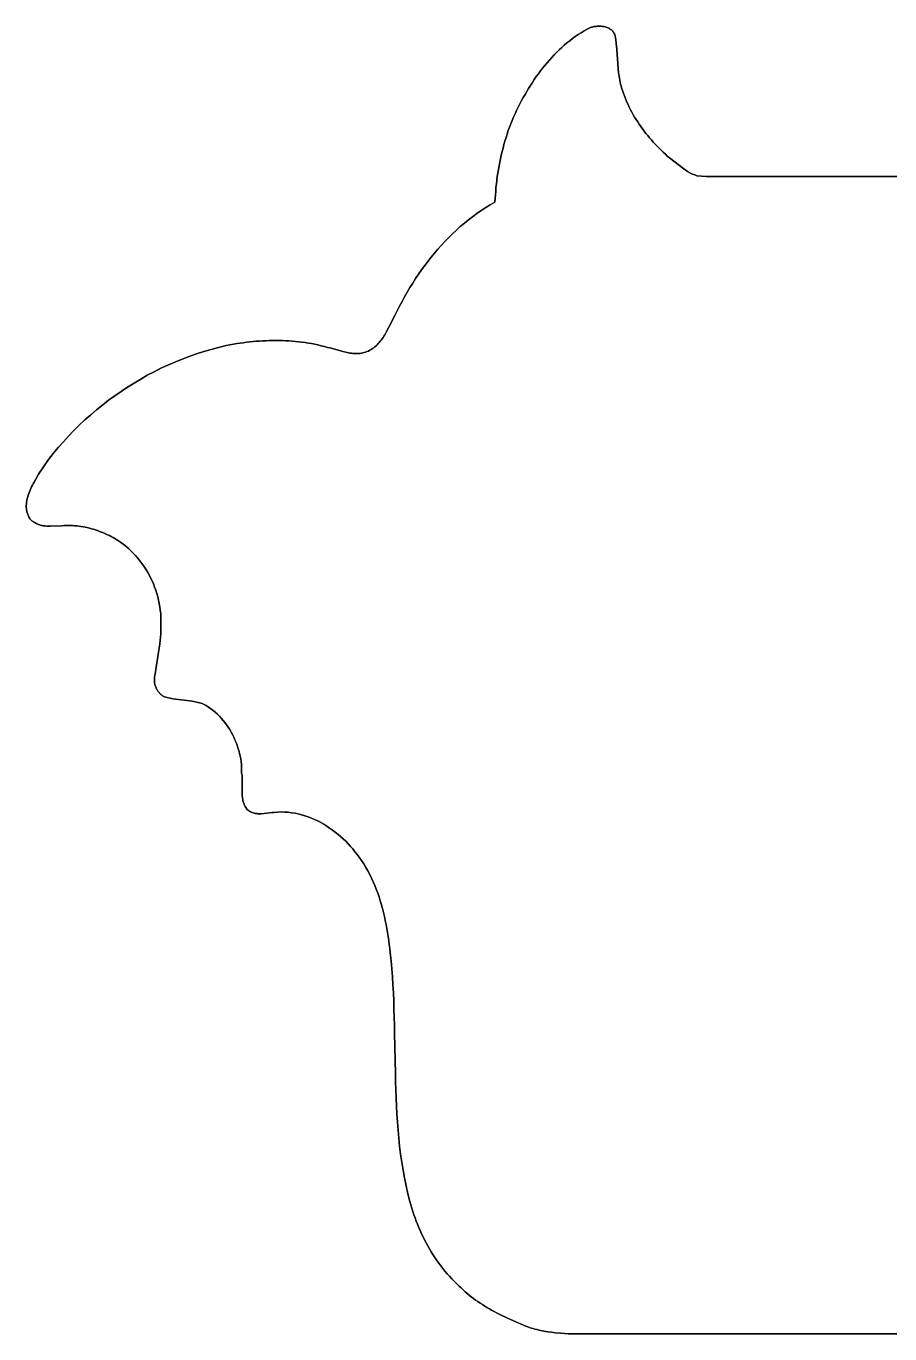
# Model space of a CAD drawing. Header units: millimetres. Extents: x -46 to 120, y -105 to 21.
# Drawn here: x -46.3 to 37.1, y -105 to 21.1 of the extents above; entities that cross this region are included whole.
import ezdxf

# ---------------------------------------------------------------- set-up
doc = ezdxf.new("R2010")
doc.units = ezdxf.units.MM

msp = doc.modelspace()

# ---------------------------------------------------------------- linework, layer by layer
for p, q in [((7, 20.27), (6.72, 20.09)), ((6.72, 20.09), (7, 20.27)), ((7.29, 20.46), (7, 20.27)), ((7, 20.27), (7.29, 20.46)), ((7.58, 20.63), (7.29, 20.46)), ((7.29, 20.46), (7.58, 20.63)), ((7.88, 20.79), (7.58, 20.63)), ((7.58, 20.63), (7.88, 20.79)), ((8.18, 20.95), (7.88, 20.79)), ((7.88, 20.79), (8.18, 20.95)), ((8.27, 20.98), (8.18, 20.95)), ((8.18, 20.95), (8.27, 20.98)), ((8.36, 21), (8.27, 20.98)), ((8.27, 20.98), (8.36, 21)), ((8.45, 21.02), (8.36, 21)), ((8.36, 21), (8.45, 21.02)), ((8.54, 21.04), (8.45, 21.02)), ((8.45, 21.02), (8.54, 21.04)), ((8.64, 21.06), (8.54, 21.04)), ((8.54, 21.04), (8.64, 21.06)), ((8.73, 21.07), (8.64, 21.06)), ((8.64, 21.06), (8.73, 21.07)), ((8.83, 21.08), (8.73, 21.07)), ((8.73, 21.07), (8.83, 21.08)), ((8.93, 21.09), (8.83, 21.08)), ((8.83, 21.08), (8.93, 21.09)), ((9.03, 21.09), (8.93, 21.09)), ((8.93, 21.09), (9.03, 21.09)), ((9.13, 21.09), (9.03, 21.09)), ((9.03, 21.09), (9.13, 21.09)), ((9.23, 21.08), (9.13, 21.09)), ((9.13, 21.09), (9.23, 21.08)), ((9.33, 21.07), (9.23, 21.08)), ((9.23, 21.08), (9.33, 21.07)), ((9.42, 21.06), (9.33, 21.07)), ((9.33, 21.07), (9.42, 21.06)), ((9.52, 21.04), (9.42, 21.06)), ((9.42, 21.06), (9.52, 21.04)), ((9.61, 21.02), (9.52, 21.04)), ((9.52, 21.04), (9.61, 21.02)), ((9.71, 20.99), (9.61, 21.02)), ((9.61, 21.02), (9.71, 20.99)), ((9.8, 20.96), (9.71, 20.99)), ((9.71, 20.99), (9.8, 20.96)), ((9.88, 20.92), (9.8, 20.96)), ((9.8, 20.96), (9.88, 20.92)), ((9.97, 20.88), (9.88, 20.92)), ((9.88, 20.92), (9.97, 20.88)), ((10.05, 20.83), (9.97, 20.88)), ((9.97, 20.88), (10.05, 20.83)), ((10.12, 20.78), (10.05, 20.83)), ((10.05, 20.83), (10.12, 20.78)), ((10.2, 20.72), (10.12, 20.78)), ((10.12, 20.78), (10.2, 20.72)), ((10.27, 20.66), (10.2, 20.72)), ((10.2, 20.72), (10.27, 20.66)), ((10.33, 20.59), (10.27, 20.66)), ((10.27, 20.66), (10.33, 20.59)), ((10.39, 20.51), (10.33, 20.59)), ((10.33, 20.59), (10.39, 20.51)), ((10.44, 20.43), (10.39, 20.51)), ((10.39, 20.51), (10.44, 20.43)), ((10.49, 20.35), (10.44, 20.43)), ((10.44, 20.43), (10.49, 20.35)), ((10.53, 20.26), (10.49, 20.35)), ((10.49, 20.35), (10.53, 20.26)), ((10.56, 20.16), (10.53, 20.26)), ((10.53, 20.26), (10.56, 20.16)), ((5.41, 19.03), (5.16, 18.8)), ((5.16, 18.8), (5.41, 19.03)), ((5.66, 19.26), (5.41, 19.03)), ((5.41, 19.03), (5.66, 19.26)), ((5.92, 19.47), (5.66, 19.26)), ((5.66, 19.26), (5.92, 19.47)), ((6.18, 19.68), (5.92, 19.47)), ((5.92, 19.47), (6.18, 19.68)), ((6.45, 19.89), (6.18, 19.68)), ((6.18, 19.68), (6.45, 19.89)), ((6.72, 20.09), (6.45, 19.89)), ((6.45, 19.89), (6.72, 20.09)), ((10.59, 19.97), (10.56, 20.16)), ((10.56, 20.16), (10.59, 19.97)), ((10.62, 19.79), (10.59, 19.97)), ((10.59, 19.97), (10.62, 19.79)), ((10.67, 19.42), (10.62, 19.79)), ((10.62, 19.79), (10.67, 19.42)), ((10.72, 18.86), (10.67, 19.42)), ((10.67, 19.42), (10.72, 18.86)), ((4.22, 17.82), (4, 17.56)), ((4, 17.56), (4.22, 17.82)), ((4.45, 18.07), (4.22, 17.82)), ((4.22, 17.82), (4.45, 18.07)), ((4.68, 18.32), (4.45, 18.07)), ((4.45, 18.07), (4.68, 18.32)), ((4.92, 18.56), (4.68, 18.32)), ((4.68, 18.32), (4.92, 18.56)), ((5.16, 18.8), (4.92, 18.56)), ((4.92, 18.56), (5.16, 18.8)), ((10.85, 16.99), (10.72, 18.86)), ((10.72, 18.86), (10.85, 16.99)), ((3.16, 16.49), (2.96, 16.22)), ((2.96, 16.22), (3.16, 16.49)), ((3.36, 16.77), (3.16, 16.49)), ((3.16, 16.49), (3.36, 16.77)), ((3.57, 17.04), (3.36, 16.77)), ((3.36, 16.77), (3.57, 17.04)), ((3.78, 17.3), (3.57, 17.04)), ((3.57, 17.04), (3.78, 17.3)), ((4, 17.56), (3.78, 17.3)), ((3.78, 17.3), (4, 17.56)), ((10.9, 16.61), (10.85, 16.99)), ((10.85, 16.99), (10.9, 16.61)), ((10.92, 16.43), (10.9, 16.61)), ((10.9, 16.61), (10.92, 16.43)), ((10.95, 16.24), (10.92, 16.43)), ((10.92, 16.43), (10.95, 16.24)), ((2.4, 15.37), (2.22, 15.08)), ((2.22, 15.08), (2.4, 15.37)), ((2.58, 15.65), (2.4, 15.37)), ((2.4, 15.37), (2.58, 15.65)), ((2.77, 15.94), (2.58, 15.65)), ((2.58, 15.65), (2.77, 15.94)), ((2.96, 16.22), (2.77, 15.94)), ((2.77, 15.94), (2.96, 16.22)), ((10.98, 16.06), (10.95, 16.24)), ((10.95, 16.24), (10.98, 16.06)), ((11.01, 15.88), (10.98, 16.06)), ((10.98, 16.06), (11.01, 15.88)), ((11.05, 15.69), (11.01, 15.88)), ((11.01, 15.88), (11.05, 15.69)), ((11.09, 15.51), (11.05, 15.69)), ((11.05, 15.69), (11.09, 15.51)), ((11.14, 15.33), (11.09, 15.51)), ((11.09, 15.51), (11.14, 15.33)), ((11.19, 15.15), (11.14, 15.33)), ((11.14, 15.33), (11.19, 15.15)), ((11.25, 14.97), (11.19, 15.15)), ((11.19, 15.15), (11.25, 14.97)), ((1.54, 13.91), (1.37, 13.6)), ((1.37, 13.6), (1.54, 13.91)), ((1.7, 14.21), (1.54, 13.91)), ((1.54, 13.91), (1.7, 14.21)), ((1.87, 14.5), (1.7, 14.21)), ((1.7, 14.21), (1.87, 14.5)), ((2.04, 14.79), (1.87, 14.5)), ((1.87, 14.5), (2.04, 14.79)), ((2.22, 15.08), (2.04, 14.79)), ((2.04, 14.79), (2.22, 15.08)), ((11.32, 14.79), (11.25, 14.97)), ((11.25, 14.97), (11.32, 14.79)), ((11.4, 14.53), (11.32, 14.79)), ((11.32, 14.79), (11.4, 14.53)), ((11.49, 14.27), (11.4, 14.53)), ((11.4, 14.53), (11.49, 14.27)), ((11.59, 14.02), (11.49, 14.27)), ((11.49, 14.27), (11.59, 14.02)), ((11.69, 13.77), (11.59, 14.02)), ((11.59, 14.02), (11.69, 13.77)), ((0.91, 12.65), (0.77, 12.33)), ((0.77, 12.33), (0.91, 12.65)), ((1.06, 12.97), (0.91, 12.65)), ((0.91, 12.65), (1.06, 12.97)), ((1.21, 13.29), (1.06, 12.97)), ((1.06, 12.97), (1.21, 13.29)), ((1.37, 13.6), (1.21, 13.29)), ((1.21, 13.29), (1.37, 13.6)), ((11.81, 13.52), (11.69, 13.77)), ((11.69, 13.77), (11.81, 13.52)), ((11.92, 13.27), (11.81, 13.52)), ((11.81, 13.52), (11.92, 13.27)), ((12.04, 13.03), (11.92, 13.27)), ((11.92, 13.27), (12.04, 13.03)), ((12.17, 12.79), (12.04, 13.03)), ((12.04, 13.03), (12.17, 12.79)), ((12.31, 12.55), (12.17, 12.79)), ((12.17, 12.79), (12.31, 12.55)), ((0.38, 11.35), (0.26, 11.02)), ((0.26, 11.02), (0.38, 11.35)), ((0.5, 11.68), (0.38, 11.35)), ((0.38, 11.35), (0.5, 11.68)), ((0.63, 12), (0.5, 11.68)), ((0.5, 11.68), (0.63, 12)), ((0.77, 12.33), (0.63, 12)), ((0.63, 12), (0.77, 12.33)), ((12.44, 12.31), (12.31, 12.55)), ((12.31, 12.55), (12.44, 12.31)), ((12.59, 12.08), (12.44, 12.31)), ((12.44, 12.31), (12.59, 12.08)), ((12.74, 11.85), (12.59, 12.08)), ((12.59, 12.08), (12.74, 11.85)), ((12.89, 11.63), (12.74, 11.85)), ((12.74, 11.85), (12.89, 11.63)), ((13.05, 11.4), (12.89, 11.63)), ((12.89, 11.63), (13.05, 11.4)), ((13.21, 11.18), (13.05, 11.4)), ((13.05, 11.4), (13.21, 11.18)), ((0.04, 10.35), (-0.06, 10.01)), ((-0.06, 10.01), (0.04, 10.35)), ((0.14, 10.68), (0.04, 10.35)), ((0.04, 10.35), (0.14, 10.68)), ((0.26, 11.02), (0.14, 10.68)), ((0.14, 10.68), (0.26, 11.02)), ((13.37, 10.97), (13.21, 11.18)), ((13.21, 11.18), (13.37, 10.97)), ((13.54, 10.75), (13.37, 10.97)), ((13.37, 10.97), (13.54, 10.75)), ((13.72, 10.54), (13.54, 10.75)), ((13.54, 10.75), (13.72, 10.54)), ((13.89, 10.33), (13.72, 10.54)), ((13.72, 10.54), (13.89, 10.33)), ((14.07, 10.12), (13.89, 10.33)), ((13.89, 10.33), (14.07, 10.12)), ((14.25, 9.92), (14.07, 10.12)), ((14.07, 10.12), (14.25, 9.92)), ((-0.34, 9), (-0.42, 8.65)), ((-0.42, 8.65), (-0.34, 9)), ((-0.25, 9.34), (-0.34, 9)), ((-0.34, 9), (-0.25, 9.34)), ((-0.16, 9.68), (-0.25, 9.34)), ((-0.25, 9.34), (-0.16, 9.68)), ((-0.06, 10.01), (-0.16, 9.68)), ((-0.16, 9.68), (-0.06, 10.01)), ((14.44, 9.72), (14.25, 9.92)), ((14.25, 9.92), (14.44, 9.72)), ((14.63, 9.52), (14.44, 9.72)), ((14.44, 9.72), (14.63, 9.52)), ((14.82, 9.32), (14.63, 9.52)), ((14.63, 9.52), (14.82, 9.32)), ((15.01, 9.13), (14.82, 9.32)), ((14.82, 9.32), (15.01, 9.13)), ((15.21, 8.94), (15.01, 9.13)), ((15.01, 9.13), (15.21, 8.94)), ((15.41, 8.75), (15.21, 8.94)), ((15.21, 8.94), (15.41, 8.75)), ((-0.63, 7.62), (-0.69, 7.27)), ((-0.69, 7.27), (-0.63, 7.62)), ((-0.57, 7.97), (-0.63, 7.62)), ((-0.63, 7.62), (-0.57, 7.97)), ((-0.5, 8.31), (-0.57, 7.97)), ((-0.57, 7.97), (-0.5, 8.31)), ((-0.42, 8.65), (-0.5, 8.31)), ((-0.5, 8.31), (-0.42, 8.65)), ((15.6, 8.56), (15.41, 8.75)), ((15.41, 8.75), (15.6, 8.56)), ((15.81, 8.38), (15.6, 8.56)), ((15.6, 8.56), (15.81, 8.38)), ((17.19, 7.32), (15.81, 8.38)), ((15.81, 8.38), (17.19, 7.32)), ((-0.8, 6.58), (-0.85, 6.23)), ((-0.85, 6.23), (-0.8, 6.58)), ((-0.75, 6.92), (-0.8, 6.58)), ((-0.8, 6.58), (-0.75, 6.92)), ((-0.69, 7.27), (-0.75, 6.92)), ((-0.75, 6.92), (-0.69, 7.27)), ((17.56, 7.08), (17.19, 7.32)), ((17.19, 7.32), (17.56, 7.08)), ((17.84, 6.92), (17.56, 7.08)), ((17.56, 7.08), (17.84, 6.92)), ((18.04, 6.83), (17.84, 6.92)), ((17.84, 6.92), (18.04, 6.83)), ((18.24, 6.74), (18.04, 6.83)), ((18.04, 6.83), (18.24, 6.74)), ((18.44, 6.66), (18.24, 6.74)), ((18.24, 6.74), (18.44, 6.66)), ((19.35, 6.61), (18.44, 6.66)), ((18.44, 6.66), (19.35, 6.61)), ((23.73, 6.6), (19.35, 6.61)), ((19.35, 6.61), (23.73, 6.6)), ((79.5, 6.62), (23.73, 6.6)), ((23.73, 6.6), (79.5, 6.62)), ((-0.96, 5.18), (-0.99, 4.83)), ((-0.99, 4.83), (-0.96, 5.18)), ((-0.93, 5.53), (-0.96, 5.18)), ((-0.96, 5.18), (-0.93, 5.53)), ((-0.89, 5.88), (-0.93, 5.53)), ((-0.93, 5.53), (-0.89, 5.88)), ((-0.85, 6.23), (-0.89, 5.88)), ((-0.89, 5.88), (-0.85, 6.23)), ((-1.48, 3.86), (-1.92, 3.59)), ((-1.92, 3.59), (-1.48, 3.86)), ((-1.04, 4.12), (-1.48, 3.86)), ((-1.48, 3.86), (-1.04, 4.12)), ((-1.02, 4.47), (-1.04, 4.12)), ((-1.04, 4.12), (-1.02, 4.47)), ((-0.99, 4.83), (-1.02, 4.47)), ((-1.02, 4.47), (-0.99, 4.83)), ((-3.18, 2.72), (-3.58, 2.41)), ((-3.58, 2.41), (-3.18, 2.72)), ((-2.77, 3.02), (-3.18, 2.72)), ((-3.18, 2.72), (-2.77, 3.02)), ((-2.35, 3.31), (-2.77, 3.02)), ((-2.77, 3.02), (-2.35, 3.31)), ((-1.92, 3.59), (-2.35, 3.31)), ((-2.35, 3.31), (-1.92, 3.59)), ((-4.75, 1.42), (-5.12, 1.07)), ((-5.12, 1.07), (-4.75, 1.42)), ((-4.37, 1.76), (-4.75, 1.42)), ((-4.75, 1.42), (-4.37, 1.76)), ((-3.98, 2.09), (-4.37, 1.76)), ((-4.37, 1.76), (-3.98, 2.09)), ((-3.58, 2.41), (-3.98, 2.09)), ((-3.98, 2.09), (-3.58, 2.41)), ((-5.84, 0.35), (-6.19, -0.02)), ((-6.19, -0.02), (-5.84, 0.35)), ((-5.48, 0.71), (-5.84, 0.35)), ((-5.84, 0.35), (-5.48, 0.71)), ((-5.12, 1.07), (-5.48, 0.71)), ((-5.48, 0.71), (-5.12, 1.07)), ((-7.18, -1.19), (-7.5, -1.59)), ((-7.5, -1.59), (-7.18, -1.19)), ((-6.86, -0.79), (-7.18, -1.19)), ((-7.18, -1.19), (-6.86, -0.79)), ((-6.53, -0.4), (-6.86, -0.79)), ((-6.86, -0.79), (-6.53, -0.4)), ((-6.19, -0.02), (-6.53, -0.4)), ((-6.53, -0.4), (-6.19, -0.02)), ((-8.11, -2.41), (-8.4, -2.83)), ((-8.4, -2.83), (-8.11, -2.41)), ((-7.81, -1.99), (-8.11, -2.41)), ((-8.11, -2.41), (-7.81, -1.99)), ((-7.5, -1.59), (-7.81, -1.99)), ((-7.81, -1.99), (-7.5, -1.59)), ((-8.96, -3.68), (-9.23, -4.12)), ((-9.23, -4.12), (-8.96, -3.68)), ((-8.69, -3.25), (-8.96, -3.68)), ((-8.96, -3.68), (-8.69, -3.25)), ((-8.4, -2.83), (-8.69, -3.25)), ((-8.69, -3.25), (-8.4, -2.83)), ((-9.74, -5), (-9.99, -5.45)), ((-9.99, -5.45), (-9.74, -5)), ((-9.49, -4.56), (-9.74, -5)), ((-9.74, -5), (-9.49, -4.56)), ((-9.23, -4.12), (-9.49, -4.56)), ((-9.49, -4.56), (-9.23, -4.12)), ((-10.23, -5.9), (-10.46, -6.36)), ((-10.46, -6.36), (-10.23, -5.9)), ((-9.99, -5.45), (-10.23, -5.9)), ((-10.23, -5.9), (-9.99, -5.45)), ((-10.68, -6.82), (-11.22, -7.88)), ((-11.22, -7.88), (-10.68, -6.82)), ((-10.46, -6.36), (-10.68, -6.82)), ((-10.68, -6.82), (-10.46, -6.36)), ((-11.74, -8.81), (-11.83, -8.93)), ((-11.83, -8.93), (-11.74, -8.81)), ((-11.66, -8.68), (-11.74, -8.81)), ((-11.74, -8.81), (-11.66, -8.68)), ((-11.51, -8.42), (-11.66, -8.68)), ((-11.66, -8.68), (-11.51, -8.42)), ((-11.22, -7.88), (-11.51, -8.42)), ((-11.51, -8.42), (-11.22, -7.88)), ((-28.41, -10.07), (-29.12, -10.28)), ((-29.12, -10.28), (-28.41, -10.07)), ((-27.69, -9.88), (-28.41, -10.07)), ((-28.41, -10.07), (-27.69, -9.88)), ((-26.97, -9.71), (-27.69, -9.88)), ((-27.69, -9.88), (-26.97, -9.71)), ((-26.24, -9.57), (-26.97, -9.71)), ((-26.97, -9.71), (-26.24, -9.57)), ((-25.93, -9.52), (-26.24, -9.57)), ((-26.24, -9.57), (-25.93, -9.52)), ((-25.62, -9.47), (-25.93, -9.52)), ((-25.93, -9.52), (-25.62, -9.47)), ((-25.31, -9.43), (-25.62, -9.47)), ((-25.62, -9.47), (-25.31, -9.43)), ((-25, -9.39), (-25.31, -9.43)), ((-25.31, -9.43), (-25, -9.39)), ((-24.68, -9.35), (-25, -9.39)), ((-25, -9.39), (-24.68, -9.35)), ((-24.37, -9.32), (-24.68, -9.35)), ((-24.68, -9.35), (-24.37, -9.32)), ((-24.06, -9.29), (-24.37, -9.32)), ((-24.37, -9.32), (-24.06, -9.29)), ((-23.74, -9.27), (-24.06, -9.29)), ((-24.06, -9.29), (-23.74, -9.27)), ((-23.43, -9.25), (-23.74, -9.27)), ((-23.74, -9.27), (-23.43, -9.25)), ((-23.11, -9.24), (-23.43, -9.25)), ((-23.43, -9.25), (-23.11, -9.24)), ((-22.8, -9.23), (-23.11, -9.24)), ((-23.11, -9.24), (-22.8, -9.23)), ((-22.48, -9.22), (-22.8, -9.23)), ((-22.8, -9.23), (-22.48, -9.22)), ((-22.17, -9.22), (-22.48, -9.22)), ((-22.48, -9.22), (-22.17, -9.22)), ((-21.85, -9.22), (-22.17, -9.22)), ((-22.17, -9.22), (-21.85, -9.22)), ((-21.54, -9.23), (-21.85, -9.22)), ((-21.85, -9.22), (-21.54, -9.23)), ((-21.22, -9.24), (-21.54, -9.23)), ((-21.54, -9.23), (-21.22, -9.24)), ((-20.91, -9.26), (-21.22, -9.24)), ((-21.22, -9.24), (-20.91, -9.26)), ((-20.6, -9.28), (-20.91, -9.26)), ((-20.91, -9.26), (-20.6, -9.28)), ((-20.28, -9.31), (-20.6, -9.28)), ((-20.6, -9.28), (-20.28, -9.31)), ((-19.97, -9.34), (-20.28, -9.31)), ((-20.28, -9.31), (-19.97, -9.34)), ((-19.66, -9.38), (-19.97, -9.34)), ((-19.97, -9.34), (-19.66, -9.38)), ((-19.35, -9.42), (-19.66, -9.38)), ((-19.66, -9.38), (-19.35, -9.42)), ((-19.03, -9.47), (-19.35, -9.42)), ((-19.35, -9.42), (-19.03, -9.47)), ((-18.72, -9.52), (-19.03, -9.47)), ((-19.03, -9.47), (-18.72, -9.52)), ((-18.42, -9.58), (-18.72, -9.52)), ((-18.72, -9.52), (-18.42, -9.58)), ((-18.11, -9.65), (-18.42, -9.58)), ((-18.42, -9.58), (-18.11, -9.65)), ((-17.8, -9.72), (-18.11, -9.65)), ((-18.11, -9.65), (-17.8, -9.72)), ((-17.49, -9.79), (-17.8, -9.72)), ((-17.8, -9.72), (-17.49, -9.79)), ((-17.19, -9.88), (-17.49, -9.79)), ((-17.49, -9.79), (-17.19, -9.88)), ((-16.92, -9.94), (-17.19, -9.88)), ((-17.19, -9.88), (-16.92, -9.94)), ((-15.7, -10.28), (-16.92, -9.94)), ((-16.92, -9.94), (-15.7, -10.28)), ((-12.97, -10.08), (-13.11, -10.16)), ((-13.11, -10.16), (-12.97, -10.08)), ((-12.85, -10), (-12.97, -10.08)), ((-12.97, -10.08), (-12.85, -10)), ((-12.73, -9.91), (-12.85, -10)), ((-12.85, -10), (-12.73, -9.91)), ((-12.61, -9.82), (-12.73, -9.91)), ((-12.73, -9.91), (-12.61, -9.82)), ((-12.5, -9.72), (-12.61, -9.82)), ((-12.61, -9.82), (-12.5, -9.72)), ((-12.39, -9.62), (-12.5, -9.72)), ((-12.5, -9.72), (-12.39, -9.62)), ((-12.29, -9.51), (-12.39, -9.62)), ((-12.39, -9.62), (-12.29, -9.51)), ((-12.19, -9.4), (-12.29, -9.51)), ((-12.29, -9.51), (-12.19, -9.4)), ((-12.09, -9.29), (-12.19, -9.4)), ((-12.19, -9.4), (-12.09, -9.29)), ((-12, -9.17), (-12.09, -9.29)), ((-12.09, -9.29), (-12, -9.17)), ((-11.91, -9.05), (-12, -9.17)), ((-12, -9.17), (-11.91, -9.05)), ((-11.83, -8.93), (-11.91, -9.05)), ((-11.91, -9.05), (-11.83, -8.93)), ((-31.9, -11.29), (-32.58, -11.58)), ((-32.58, -11.58), (-31.9, -11.29)), ((-31.22, -11.01), (-31.9, -11.29)), ((-31.9, -11.29), (-31.22, -11.01)), ((-30.52, -10.75), (-31.22, -11.01)), ((-31.22, -11.01), (-30.52, -10.75)), ((-29.82, -10.5), (-30.52, -10.75)), ((-30.52, -10.75), (-29.82, -10.5)), ((-29.12, -10.28), (-29.82, -10.5)), ((-29.82, -10.5), (-29.12, -10.28)), ((-15.43, -10.35), (-15.7, -10.28)), ((-15.7, -10.28), (-15.43, -10.35)), ((-15.29, -10.38), (-15.43, -10.35)), ((-15.43, -10.35), (-15.29, -10.38)), ((-15.15, -10.4), (-15.29, -10.38)), ((-15.29, -10.38), (-15.15, -10.4)), ((-15.02, -10.43), (-15.15, -10.4)), ((-15.15, -10.4), (-15.02, -10.43)), ((-14.88, -10.45), (-15.02, -10.43)), ((-15.02, -10.43), (-14.88, -10.45)), ((-14.74, -10.46), (-14.88, -10.45)), ((-14.88, -10.45), (-14.74, -10.46)), ((-14.6, -10.47), (-14.74, -10.46)), ((-14.74, -10.46), (-14.6, -10.47)), ((-14.47, -10.48), (-14.6, -10.47)), ((-14.6, -10.47), (-14.47, -10.48)), ((-14.33, -10.48), (-14.47, -10.48)), ((-14.47, -10.48), (-14.33, -10.48)), ((-14.19, -10.47), (-14.33, -10.48)), ((-14.33, -10.48), (-14.19, -10.47)), ((-14.06, -10.46), (-14.19, -10.47)), ((-14.19, -10.47), (-14.06, -10.46)), ((-13.92, -10.44), (-14.06, -10.46)), ((-14.06, -10.46), (-13.92, -10.44)), ((-13.79, -10.42), (-13.92, -10.44)), ((-13.92, -10.44), (-13.79, -10.42)), ((-13.65, -10.38), (-13.79, -10.42)), ((-13.79, -10.42), (-13.65, -10.38)), ((-13.51, -10.34), (-13.65, -10.38)), ((-13.65, -10.38), (-13.51, -10.34)), ((-13.38, -10.29), (-13.51, -10.34)), ((-13.51, -10.34), (-13.38, -10.29)), ((-13.24, -10.23), (-13.38, -10.29)), ((-13.38, -10.29), (-13.24, -10.23)), ((-13.11, -10.16), (-13.24, -10.23)), ((-13.24, -10.23), (-13.11, -10.16)), ((-34.57, -12.57), (-35.21, -12.94)), ((-35.21, -12.94), (-34.57, -12.57)), ((-33.91, -12.23), (-34.57, -12.57)), ((-34.57, -12.57), (-33.91, -12.23)), ((-33.25, -11.9), (-33.91, -12.23)), ((-33.91, -12.23), (-33.25, -11.9)), ((-32.58, -11.58), (-33.25, -11.9)), ((-33.25, -11.9), (-32.58, -11.58)), ((-36.48, -13.71), (-37.1, -14.12)), ((-37.1, -14.12), (-36.48, -13.71)), ((-35.85, -13.32), (-36.48, -13.71)), ((-36.48, -13.71), (-35.85, -13.32)), ((-35.21, -12.94), (-35.85, -13.32)), ((-35.85, -13.32), (-35.21, -12.94)), ((-38.3, -14.98), (-38.89, -15.44)), ((-38.89, -15.44), (-38.3, -14.98)), ((-37.71, -14.54), (-38.3, -14.98)), ((-38.3, -14.98), (-37.71, -14.54)), ((-37.1, -14.12), (-37.71, -14.54)), ((-37.71, -14.54), (-37.1, -14.12)), ((-40.03, -16.38), (-40.59, -16.88)), ((-40.59, -16.88), (-40.03, -16.38)), ((-39.47, -15.9), (-40.03, -16.38)), ((-40.03, -16.38), (-39.47, -15.9)), ((-38.89, -15.44), (-39.47, -15.9)), ((-39.47, -15.9), (-38.89, -15.44)), ((-41.13, -17.38), (-41.66, -17.9)), ((-41.66, -17.9), (-41.13, -17.38)), ((-40.59, -16.88), (-41.13, -17.38)), ((-41.13, -17.38), (-40.59, -16.88)), ((-42.17, -18.43), (-42.67, -18.98)), ((-42.67, -18.98), (-42.17, -18.43)), ((-41.66, -17.9), (-42.17, -18.43)), ((-42.17, -18.43), (-41.66, -17.9)), ((-43.64, -20.1), (-44.1, -20.68)), ((-44.1, -20.68), (-43.64, -20.1)), ((-43.16, -19.53), (-43.64, -20.1)), ((-43.64, -20.1), (-43.16, -19.53)), ((-42.67, -18.98), (-43.16, -19.53)), ((-43.16, -19.53), (-42.67, -18.98)), ((-44.1, -20.68), (-45.06, -22.12)), ((-45.06, -22.12), (-44.1, -20.68)), ((-45.33, -22.57), (-45.5, -22.87)), ((-45.5, -22.87), (-45.33, -22.57)), ((-45.06, -22.12), (-45.33, -22.57)), ((-45.33, -22.57), (-45.06, -22.12)), ((-45.94, -23.81), (-46, -23.97)), ((-46, -23.97), (-45.94, -23.81)), ((-45.88, -23.65), (-45.94, -23.81)), ((-45.94, -23.81), (-45.88, -23.65)), ((-45.81, -23.49), (-45.88, -23.65)), ((-45.88, -23.65), (-45.81, -23.49)), ((-45.74, -23.33), (-45.81, -23.49)), ((-45.81, -23.49), (-45.74, -23.33)), ((-45.66, -23.18), (-45.74, -23.33)), ((-45.74, -23.33), (-45.66, -23.18)), ((-45.58, -23.02), (-45.66, -23.18)), ((-45.66, -23.18), (-45.58, -23.02)), ((-45.5, -22.87), (-45.58, -23.02)), ((-45.58, -23.02), (-45.5, -22.87)), ((-46.24, -24.97), (-46.26, -25.15)), ((-46.26, -25.15), (-46.24, -24.97)), ((-46.26, -25.15), (-46.25, -25.21)), ((-46.25, -25.21), (-46.26, -25.15)), ((-46.25, -25.21), (-46.18, -25.72)), ((-46.18, -25.72), (-46.25, -25.21)), ((-46.22, -24.8), (-46.24, -24.97)), ((-46.24, -24.97), (-46.22, -24.8)), ((-46.18, -24.63), (-46.22, -24.8)), ((-46.22, -24.8), (-46.18, -24.63)), ((-46.15, -24.46), (-46.18, -24.63)), ((-46.18, -24.63), (-46.15, -24.46)), ((-46.1, -24.3), (-46.15, -24.46)), ((-46.15, -24.46), (-46.1, -24.3)), ((-46.05, -24.13), (-46.1, -24.3)), ((-46.1, -24.3), (-46.05, -24.13)), ((-46, -23.97), (-46.05, -24.13)), ((-46.05, -24.13), (-46, -23.97)), ((-46.18, -25.72), (-46.11, -25.97)), ((-46.11, -25.97), (-46.18, -25.72)), ((-46.11, -25.97), (-46.07, -26.09)), ((-46.07, -26.09), (-46.11, -25.97)), ((-46.07, -26.09), (-46.01, -26.21)), ((-46.01, -26.21), (-46.07, -26.09)), ((-46.01, -26.21), (-45.95, -26.32)), ((-45.95, -26.32), (-46.01, -26.21)), ((-45.95, -26.32), (-45.92, -26.37)), ((-45.92, -26.37), (-45.95, -26.32)), ((-45.92, -26.37), (-45.88, -26.42)), ((-45.88, -26.42), (-45.92, -26.37)), ((-45.88, -26.42), (-45.84, -26.47)), ((-45.84, -26.47), (-45.88, -26.42)), ((-45.84, -26.47), (-45.8, -26.52)), ((-45.8, -26.52), (-45.84, -26.47)), ((-45.8, -26.52), (-45.75, -26.56)), ((-45.75, -26.56), (-45.8, -26.52)), ((-45.75, -26.56), (-45.71, -26.6)), ((-45.71, -26.6), (-45.75, -26.56)), ((-45.71, -26.6), (-45.65, -26.64)), ((-45.65, -26.64), (-45.71, -26.6)), ((-45.65, -26.64), (-45.6, -26.67)), ((-45.6, -26.67), (-45.65, -26.64)), ((-45.6, -26.67), (-45.54, -26.71)), ((-45.54, -26.71), (-45.6, -26.67)), ((-45.54, -26.71), (-45.48, -26.74)), ((-45.48, -26.74), (-45.54, -26.71)), ((-45.48, -26.74), (-45.4, -26.79)), ((-45.4, -26.79), (-45.48, -26.74)), ((-45.4, -26.79), (-45.31, -26.84)), ((-45.31, -26.84), (-45.4, -26.79)), ((-45.31, -26.84), (-45.23, -26.89)), ((-45.23, -26.89), (-45.31, -26.84)), ((-45.23, -26.89), (-45.14, -26.92)), ((-45.14, -26.92), (-45.23, -26.89)), ((-45.14, -26.92), (-45.06, -26.96)), ((-45.06, -26.96), (-45.14, -26.92)), ((-45.06, -26.96), (-44.97, -26.99)), ((-44.97, -26.99), (-45.06, -26.96)), ((-44.97, -26.99), (-44.88, -27.02)), ((-44.88, -27.02), (-44.97, -26.99)), ((-44.88, -27.02), (-44.79, -27.04)), ((-44.79, -27.04), (-44.88, -27.02)), ((-44.79, -27.04), (-44.7, -27.06)), ((-44.7, -27.06), (-44.79, -27.04)), ((-44.7, -27.06), (-44.61, -27.07)), ((-44.61, -27.07), (-44.7, -27.06)), ((-44.61, -27.07), (-44.42, -27.1)), ((-44.42, -27.1), (-44.61, -27.07)), ((-44.42, -27.1), (-44.23, -27.11)), ((-44.23, -27.11), (-44.42, -27.1)), ((-44.23, -27.11), (-43.95, -27.11)), ((-43.95, -27.11), (-44.23, -27.11)), ((-43.95, -27.11), (-42.82, -27.07)), ((-42.82, -27.07), (-43.95, -27.11)), ((-42.82, -27.07), (-42.61, -27.05)), ((-42.61, -27.05), (-42.82, -27.07)), ((-42.61, -27.05), (-42.4, -27.05)), ((-42.4, -27.05), (-42.61, -27.05)), ((-42.4, -27.05), (-42.2, -27.05)), ((-42.2, -27.05), (-42.4, -27.05)), ((-42.2, -27.05), (-41.99, -27.05)), ((-41.99, -27.05), (-42.2, -27.05)), ((-41.99, -27.05), (-41.79, -27.06)), ((-41.79, -27.06), (-41.99, -27.05)), ((-41.79, -27.06), (-41.58, -27.08)), ((-41.58, -27.08), (-41.79, -27.06)), ((-41.58, -27.08), (-41.37, -27.09)), ((-41.37, -27.09), (-41.58, -27.08)), ((-41.37, -27.09), (-41.17, -27.12)), ((-41.17, -27.12), (-41.37, -27.09)), ((-41.17, -27.12), (-40.97, -27.15)), ((-40.97, -27.15), (-41.17, -27.12)), ((-40.97, -27.15), (-40.76, -27.18)), ((-40.76, -27.18), (-40.97, -27.15)), ((-40.76, -27.18), (-40.56, -27.22)), ((-40.56, -27.22), (-40.76, -27.18)), ((-40.56, -27.22), (-40.36, -27.26)), ((-40.36, -27.26), (-40.56, -27.22)), ((-40.36, -27.26), (-40.16, -27.31)), ((-40.16, -27.31), (-40.36, -27.26)), ((-40.16, -27.31), (-39.96, -27.37)), ((-39.96, -27.37), (-40.16, -27.31)), ((-39.96, -27.37), (-39.76, -27.42)), ((-39.76, -27.42), (-39.96, -27.37)), ((-39.76, -27.42), (-39.57, -27.48)), ((-39.57, -27.48), (-39.76, -27.42)), ((-39.57, -27.48), (-39.37, -27.55)), ((-39.37, -27.55), (-39.57, -27.48)), ((-39.37, -27.55), (-39.18, -27.62)), ((-39.18, -27.62), (-39.37, -27.55)), ((-39.18, -27.62), (-38.98, -27.69)), ((-38.98, -27.69), (-39.18, -27.62)), ((-38.98, -27.69), (-38.79, -27.77)), ((-38.79, -27.77), (-38.98, -27.69)), ((-38.79, -27.77), (-38.6, -27.85)), ((-38.6, -27.85), (-38.79, -27.77)), ((-38.6, -27.85), (-38.42, -27.94)), ((-38.42, -27.94), (-38.6, -27.85)), ((-38.42, -27.94), (-38.23, -28.03)), ((-38.23, -28.03), (-38.42, -27.94)), ((-38.23, -28.03), (-38.05, -28.12)), ((-38.05, -28.12), (-38.23, -28.03)), ((-38.05, -28.12), (-37.87, -28.22)), ((-37.87, -28.22), (-38.05, -28.12)), ((-37.87, -28.22), (-37.69, -28.32)), ((-37.69, -28.32), (-37.87, -28.22)), ((-37.69, -28.32), (-37.51, -28.43)), ((-37.51, -28.43), (-37.69, -28.32)), ((-37.51, -28.43), (-37.34, -28.54)), ((-37.34, -28.54), (-37.51, -28.43)), ((-37.34, -28.54), (-37.16, -28.65)), ((-37.16, -28.65), (-37.34, -28.54)), ((-37.16, -28.65), (-36.9, -28.84)), ((-36.9, -28.84), (-37.16, -28.65)), ((-36.9, -28.84), (-36.64, -29.05)), ((-36.64, -29.05), (-36.9, -28.84)), ((-36.64, -29.05), (-36.4, -29.26)), ((-36.4, -29.26), (-36.64, -29.05)), ((-36.4, -29.26), (-36.16, -29.48)), ((-36.16, -29.48), (-36.4, -29.26)), ((-36.16, -29.48), (-35.93, -29.71)), ((-35.93, -29.71), (-36.16, -29.48)), ((-35.93, -29.71), (-35.7, -29.95)), ((-35.7, -29.95), (-35.93, -29.71)), ((-35.7, -29.95), (-35.49, -30.19)), ((-35.49, -30.19), (-35.7, -29.95)), ((-35.49, -30.19), (-35.28, -30.45)), ((-35.28, -30.45), (-35.49, -30.19)), ((-35.28, -30.45), (-35.09, -30.71)), ((-35.09, -30.71), (-35.28, -30.45)), ((-35.09, -30.71), (-34.9, -30.97)), ((-34.9, -30.97), (-35.09, -30.71)), ((-34.9, -30.97), (-34.72, -31.25)), ((-34.72, -31.25), (-34.9, -30.97)), ((-34.72, -31.25), (-34.55, -31.52)), ((-34.55, -31.52), (-34.72, -31.25)), ((-34.55, -31.52), (-34.39, -31.81)), ((-34.39, -31.81), (-34.55, -31.52)), ((-34.39, -31.81), (-34.25, -32.1)), ((-34.25, -32.1), (-34.39, -31.81)), ((-34.25, -32.1), (-34.11, -32.39)), ((-34.11, -32.39), (-34.25, -32.1)), ((-34.11, -32.39), (-33.98, -32.69)), ((-33.98, -32.69), (-34.11, -32.39)), ((-33.98, -32.69), (-33.86, -33)), ((-33.86, -33), (-33.98, -32.69)), ((-33.86, -33), (-33.75, -33.3)), ((-33.75, -33.3), (-33.86, -33)), ((-33.75, -33.3), (-33.65, -33.62)), ((-33.65, -33.62), (-33.75, -33.3)), ((-33.65, -33.62), (-33.56, -33.93)), ((-33.56, -33.93), (-33.65, -33.62)), ((-33.56, -33.93), (-33.48, -34.25)), ((-33.48, -34.25), (-33.56, -33.93)), ((-33.48, -34.25), (-33.42, -34.57)), ((-33.42, -34.57), (-33.48, -34.25)), ((-33.42, -34.57), (-33.36, -34.89)), ((-33.36, -34.89), (-33.42, -34.57)), ((-33.36, -34.89), (-33.32, -35.21)), ((-33.32, -35.21), (-33.36, -34.89)), ((-33.32, -35.21), (-33.28, -35.53)), ((-33.28, -35.53), (-33.32, -35.21)), ((-33.28, -35.53), (-33.26, -35.86)), ((-33.26, -35.86), (-33.28, -35.53)), ((-33.26, -36.51), (-33.27, -36.84)), ((-33.27, -36.84), (-33.26, -36.51)), ((-33.26, -35.86), (-33.25, -36.19)), ((-33.25, -36.19), (-33.26, -35.86)), ((-33.25, -36.19), (-33.26, -36.51)), ((-33.26, -36.51), (-33.25, -36.19)), ((-33.3, -37.82), (-33.37, -38.47)), ((-33.37, -38.47), (-33.3, -37.82)), ((-33.28, -37.49), (-33.3, -37.82)), ((-33.3, -37.82), (-33.28, -37.49)), ((-33.27, -37.17), (-33.28, -37.49)), ((-33.28, -37.49), (-33.27, -37.17)), ((-33.27, -36.84), (-33.27, -37.17)), ((-33.27, -37.17), (-33.27, -36.84)), ((-33.37, -38.47), (-33.85, -41.54)), ((-33.85, -41.54), (-33.37, -38.47)), ((-33.85, -41.54), (-33.86, -41.61)), ((-33.86, -41.61), (-33.85, -41.54)), ((-33.88, -41.77), (-33.89, -41.84)), ((-33.89, -41.84), (-33.88, -41.77)), ((-33.89, -41.84), (-33.89, -41.92)), ((-33.89, -41.92), (-33.89, -41.84)), ((-33.89, -41.92), (-33.89, -42)), ((-33.89, -42), (-33.89, -41.92)), ((-33.89, -42), (-33.88, -42.08)), ((-33.88, -42.08), (-33.89, -42)), ((-33.87, -41.69), (-33.88, -41.77)), ((-33.88, -41.77), (-33.87, -41.69)), ((-33.88, -42.08), (-33.87, -42.16)), ((-33.87, -42.16), (-33.88, -42.08)), ((-33.86, -41.61), (-33.87, -41.69)), ((-33.87, -41.69), (-33.86, -41.61)), ((-33.87, -42.16), (-33.86, -42.24)), ((-33.86, -42.24), (-33.87, -42.16)), ((-33.86, -42.24), (-33.85, -42.31)), ((-33.85, -42.31), (-33.86, -42.24)), ((-33.85, -42.31), (-33.83, -42.39)), ((-33.83, -42.39), (-33.85, -42.31)), ((-33.83, -42.39), (-33.81, -42.47)), ((-33.81, -42.47), (-33.83, -42.39)), ((-33.81, -42.47), (-33.78, -42.54)), ((-33.78, -42.54), (-33.81, -42.47)), ((-33.78, -42.54), (-33.76, -42.62)), ((-33.76, -42.62), (-33.78, -42.54)), ((-33.76, -42.62), (-33.73, -42.69)), ((-33.73, -42.69), (-33.76, -42.62)), ((-33.73, -42.69), (-33.7, -42.76)), ((-33.7, -42.76), (-33.73, -42.69)), ((-33.7, -42.76), (-33.66, -42.83)), ((-33.66, -42.83), (-33.7, -42.76)), ((-33.66, -42.83), (-33.62, -42.9)), ((-33.62, -42.9), (-33.66, -42.83)), ((-33.62, -42.9), (-33.58, -42.97)), ((-33.58, -42.97), (-33.62, -42.9)), ((-33.58, -42.97), (-33.54, -43.03)), ((-33.54, -43.03), (-33.58, -42.97)), ((-33.54, -43.03), (-33.49, -43.1)), ((-33.49, -43.1), (-33.54, -43.03)), ((-33.49, -43.1), (-33.44, -43.16)), ((-33.44, -43.16), (-33.49, -43.1)), ((-33.44, -43.16), (-33.39, -43.22)), ((-33.39, -43.22), (-33.44, -43.16)), ((-33.39, -43.22), (-33.34, -43.27)), ((-33.34, -43.27), (-33.39, -43.22)), ((-33.34, -43.27), (-33.28, -43.33)), ((-33.28, -43.33), (-33.34, -43.27)), ((-33.28, -43.33), (-33.22, -43.38)), ((-33.22, -43.38), (-33.28, -43.33)), ((-33.22, -43.38), (-33.16, -43.42)), ((-33.16, -43.42), (-33.22, -43.38)), ((-33.16, -43.42), (-33.1, -43.47)), ((-33.1, -43.47), (-33.16, -43.42)), ((-33.1, -43.47), (-33.03, -43.51)), ((-33.03, -43.51), (-33.1, -43.47)), ((-33.03, -43.51), (-32.9, -43.56)), ((-32.9, -43.56), (-33.03, -43.51)), ((-32.9, -43.56), (-32.77, -43.6)), ((-32.77, -43.6), (-32.9, -43.56)), ((-32.77, -43.6), (-32.64, -43.64)), ((-32.64, -43.64), (-32.77, -43.6)), ((-32.64, -43.64), (-32.51, -43.68)), ((-32.51, -43.68), (-32.64, -43.64)), ((-32.51, -43.68), (-32.38, -43.71)), ((-32.38, -43.71), (-32.51, -43.68)), ((-32.38, -43.71), (-32.24, -43.74)), ((-32.24, -43.74), (-32.38, -43.71)), ((-32.24, -43.74), (-32.11, -43.77)), ((-32.11, -43.77), (-32.24, -43.74)), ((-32.11, -43.77), (-31.84, -43.81)), ((-31.84, -43.81), (-32.11, -43.77)), ((-31.84, -43.81), (-30.47, -43.97)), ((-30.47, -43.97), (-31.84, -43.81)), ((-30.47, -43.97), (-30.07, -44.03)), ((-30.07, -44.03), (-30.47, -43.97)), ((-30.07, -44.03), (-29.8, -44.08)), ((-29.8, -44.08), (-30.07, -44.03)), ((-29.8, -44.08), (-29.67, -44.11)), ((-29.67, -44.11), (-29.8, -44.08)), ((-29.67, -44.11), (-29.53, -44.15)), ((-29.53, -44.15), (-29.67, -44.11)), ((-29.53, -44.15), (-29.4, -44.18)), ((-29.4, -44.18), (-29.53, -44.15)), ((-29.4, -44.18), (-29.27, -44.22)), ((-29.27, -44.22), (-29.4, -44.18)), ((-29.27, -44.22), (-29.14, -44.27)), ((-29.14, -44.27), (-29.27, -44.22)), ((-29.14, -44.27), (-28.9, -44.41)), ((-28.9, -44.41), (-29.14, -44.27)), ((-28.9, -44.41), (-28.67, -44.56)), ((-28.67, -44.56), (-28.9, -44.41)), ((-28.67, -44.56), (-28.45, -44.72)), ((-28.45, -44.72), (-28.67, -44.56)), ((-28.45, -44.72), (-28.23, -44.88)), ((-28.23, -44.88), (-28.45, -44.72)), ((-28.23, -44.88), (-28.02, -45.06)), ((-28.02, -45.06), (-28.23, -44.88)), ((-28.02, -45.06), (-27.81, -45.24)), ((-27.81, -45.24), (-28.02, -45.06)), ((-27.81, -45.24), (-27.62, -45.43)), ((-27.62, -45.43), (-27.81, -45.24)), ((-27.62, -45.43), (-27.43, -45.63)), ((-27.43, -45.63), (-27.62, -45.43)), ((-27.43, -45.63), (-27.25, -45.84)), ((-27.25, -45.84), (-27.43, -45.63)), ((-27.25, -45.84), (-27.08, -46.05)), ((-27.08, -46.05), (-27.25, -45.84)), ((-27.08, -46.05), (-26.92, -46.27)), ((-26.92, -46.27), (-27.08, -46.05)), ((-26.92, -46.27), (-26.76, -46.5)), ((-26.76, -46.5), (-26.92, -46.27)), ((-26.76, -46.5), (-26.61, -46.73)), ((-26.61, -46.73), (-26.76, -46.5)), ((-26.61, -46.73), (-26.47, -46.97)), ((-26.47, -46.97), (-26.61, -46.73)), ((-26.47, -46.97), (-26.34, -47.21)), ((-26.34, -47.21), (-26.47, -46.97)), ((-26.34, -47.21), (-26.22, -47.45)), ((-26.22, -47.45), (-26.34, -47.21)), ((-26.22, -47.45), (-26.11, -47.71)), ((-26.11, -47.71), (-26.22, -47.45)), ((-26.11, -47.71), (-26, -47.96)), ((-26, -47.96), (-26.11, -47.71)), ((-26, -47.96), (-25.9, -48.22)), ((-25.9, -48.22), (-26, -47.96)), ((-25.9, -48.22), (-25.82, -48.48)), ((-25.82, -48.48), (-25.9, -48.22)), ((-25.82, -48.48), (-25.74, -48.74)), ((-25.74, -48.74), (-25.82, -48.48)), ((-25.74, -48.74), (-25.67, -49.01)), ((-25.67, -49.01), (-25.74, -48.74)), ((-25.67, -49.01), (-25.61, -49.28)), ((-25.61, -49.28), (-25.67, -49.01)), ((-25.61, -49.28), (-25.56, -49.55)), ((-25.56, -49.55), (-25.61, -49.28)), ((-25.56, -49.55), (-25.52, -49.82)), ((-25.52, -49.82), (-25.56, -49.55)), ((-25.52, -49.82), (-25.49, -50.1)), ((-25.49, -50.1), (-25.52, -49.82)), ((-25.49, -50.1), (-25.48, -50.37)), ((-25.48, -50.37), (-25.49, -50.1)), ((-25.48, -50.37), (-25.47, -50.64)), ((-25.47, -50.64), (-25.48, -50.37)), ((-25.47, -50.64), (-25.47, -50.92)), ((-25.47, -50.92), (-25.47, -50.64)), ((-25.47, -50.92), (-25.45, -51.03)), ((-25.45, -51.03), (-25.47, -50.92)), ((-25.45, -51.03), (-25.43, -51.15)), ((-25.43, -51.15), (-25.45, -51.03)), ((-25.43, -51.15), (-25.42, -51.27)), ((-25.42, -51.27), (-25.43, -51.15)), ((-25.42, -51.27), (-25.42, -51.39)), ((-25.42, -51.39), (-25.42, -51.27)), ((-25.42, -51.39), (-25.41, -51.51)), ((-25.41, -51.51), (-25.42, -51.39)), ((-25.41, -51.51), (-25.41, -51.75)), ((-25.41, -51.75), (-25.41, -51.51)), ((-25.41, -51.75), (-25.43, -52.74)), ((-25.43, -52.74), (-25.41, -51.75)), ((-25.43, -52.74), (-25.42, -52.99)), ((-25.42, -52.99), (-25.43, -52.74)), ((-25.42, -52.99), (-25.41, -53.11)), ((-25.41, -53.11), (-25.42, -52.99)), ((-25.41, -53.11), (-25.4, -53.23)), ((-25.4, -53.23), (-25.41, -53.11)), ((-25.4, -53.23), (-25.38, -53.35)), ((-25.38, -53.35), (-25.4, -53.23)), ((-25.38, -53.35), (-25.36, -53.47)), ((-25.36, -53.47), (-25.38, -53.35)), ((-25.36, -53.47), (-25.34, -53.58)), ((-25.34, -53.58), (-25.36, -53.47)), ((-25.34, -53.58), (-25.31, -53.7)), ((-25.31, -53.7), (-25.34, -53.58)), ((-25.31, -53.7), (-25.27, -53.81)), ((-25.27, -53.81), (-25.31, -53.7)), ((-25.27, -53.81), (-25.23, -53.92)), ((-25.23, -53.92), (-25.27, -53.81)), ((-25.23, -53.92), (-25.18, -54.03)), ((-25.18, -54.03), (-25.23, -53.92)), ((-25.18, -54.03), (-25.13, -54.14)), ((-25.13, -54.14), (-25.18, -54.03)), ((-25.13, -54.14), (-25.07, -54.24)), ((-25.07, -54.24), (-25.13, -54.14)), ((-25.07, -54.24), (-25, -54.34)), ((-25, -54.34), (-25.07, -54.24)), ((-25, -54.34), (-24.93, -54.42)), ((-24.93, -54.42), (-25, -54.34)), ((-24.93, -54.42), (-24.85, -54.49)), ((-24.85, -54.49), (-24.93, -54.42)), ((-24.85, -54.49), (-24.78, -54.55)), ((-24.78, -54.55), (-24.85, -54.49)), ((-24.78, -54.55), (-24.7, -54.61)), ((-24.7, -54.61), (-24.78, -54.55)), ((-24.7, -54.61), (-24.61, -54.66)), ((-24.61, -54.66), (-24.7, -54.61)), ((-24.61, -54.66), (-24.53, -54.7)), ((-24.53, -54.7), (-24.61, -54.66)), ((-24.53, -54.7), (-24.44, -54.73)), ((-24.44, -54.73), (-24.53, -54.7)), ((-24.44, -54.73), (-24.35, -54.76)), ((-24.35, -54.76), (-24.44, -54.73)), ((-24.35, -54.76), (-24.26, -54.79)), ((-24.26, -54.79), (-24.35, -54.76)), ((-24.26, -54.79), (-24.17, -54.81)), ((-24.17, -54.81), (-24.26, -54.79)), ((-24.17, -54.81), (-24.08, -54.82)), ((-24.08, -54.82), (-24.17, -54.81)), ((-24.08, -54.82), (-23.98, -54.83)), ((-23.98, -54.83), (-24.08, -54.82)), ((-23.98, -54.83), (-23.89, -54.84)), ((-23.89, -54.84), (-23.98, -54.83)), ((-23.89, -54.84), (-23.79, -54.84)), ((-23.79, -54.84), (-23.89, -54.84)), ((-23.79, -54.84), (-23.59, -54.84)), ((-23.59, -54.84), (-23.79, -54.84)), ((-23.59, -54.84), (-23.29, -54.82)), ((-23.29, -54.82), (-23.59, -54.84)), ((-23.29, -54.82), (-22.51, -54.72)), ((-22.51, -54.72), (-23.29, -54.82)), ((-22.51, -54.72), (-22.32, -54.71)), ((-22.32, -54.71), (-22.51, -54.72)), ((-22.32, -54.71), (-21.98, -54.68)), ((-21.98, -54.68), (-22.32, -54.71)), ((-21.98, -54.68), (-21.65, -54.67)), ((-21.65, -54.67), (-21.98, -54.68)), ((-21.65, -54.67), (-21.31, -54.68)), ((-21.31, -54.68), (-21.65, -54.67)), ((-21.31, -54.68), (-20.98, -54.7)), ((-20.98, -54.7), (-21.31, -54.68)), ((-20.98, -54.7), (-20.65, -54.74)), ((-20.65, -54.74), (-20.98, -54.7)), ((-20.65, -54.74), (-20.32, -54.8)), ((-20.32, -54.8), (-20.65, -54.74)), ((-20.32, -54.8), (-20, -54.86)), ((-20, -54.86), (-20.32, -54.8)), ((-20, -54.86), (-19.68, -54.94)), ((-19.68, -54.94), (-20, -54.86)), ((-19.68, -54.94), (-19.36, -55.04)), ((-19.36, -55.04), (-19.68, -54.94)), ((-19.36, -55.04), (-19.04, -55.15)), ((-19.04, -55.15), (-19.36, -55.04)), ((-19.04, -55.15), (-18.73, -55.26)), ((-18.73, -55.26), (-19.04, -55.15)), ((-18.73, -55.26), (-18.43, -55.4)), ((-18.43, -55.4), (-18.73, -55.26)), ((-18.43, -55.4), (-18.13, -55.54)), ((-18.13, -55.54), (-18.43, -55.4)), ((-18.13, -55.54), (-17.83, -55.69)), ((-17.83, -55.69), (-18.13, -55.54)), ((-17.83, -55.69), (-17.54, -55.86)), ((-17.54, -55.86), (-17.83, -55.69)), ((-17.54, -55.86), (-17.26, -56.03)), ((-17.26, -56.03), (-17.54, -55.86)), ((-17.26, -56.03), (-16.98, -56.22)), ((-16.98, -56.22), (-17.26, -56.03)), ((-16.98, -56.22), (-16.7, -56.41)), ((-16.7, -56.41), (-16.98, -56.22)), ((-16.7, -56.41), (-16.43, -56.61)), ((-16.43, -56.61), (-16.7, -56.41)), ((-16.43, -56.61), (-16.17, -56.83)), ((-16.17, -56.83), (-16.43, -56.61)), ((-16.17, -56.83), (-15.92, -57.04)), ((-15.92, -57.04), (-16.17, -56.83)), ((-15.92, -57.04), (-15.67, -57.27)), ((-15.67, -57.27), (-15.92, -57.04)), ((-15.67, -57.27), (-15.43, -57.5)), ((-15.43, -57.5), (-15.67, -57.27)), ((-15.43, -57.5), (-15.19, -57.74)), ((-15.19, -57.74), (-15.43, -57.5)), ((-15.19, -57.74), (-14.97, -57.99)), ((-14.97, -57.99), (-15.19, -57.74)), ((-14.97, -57.99), (-14.75, -58.24)), ((-14.75, -58.24), (-14.97, -57.99)), ((-14.75, -58.24), (-14.54, -58.5)), ((-14.54, -58.5), (-14.75, -58.24)), ((-14.54, -58.5), (-14.33, -58.76)), ((-14.33, -58.76), (-14.54, -58.5)), ((-14.33, -58.76), (-14.14, -59.03)), ((-14.14, -59.03), (-14.33, -58.76)), ((-14.14, -59.03), (-13.91, -59.35)), ((-13.91, -59.35), (-14.14, -59.03)), ((-13.91, -59.35), (-13.69, -59.68)), ((-13.69, -59.68), (-13.91, -59.35)), ((-13.69, -59.68), (-13.49, -60.02)), ((-13.49, -60.02), (-13.69, -59.68)), ((-13.49, -60.02), (-13.3, -60.36)), ((-13.3, -60.36), (-13.49, -60.02)), ((-13.3, -60.36), (-13.11, -60.7)), ((-13.11, -60.7), (-13.3, -60.36)), ((-13.11, -60.7), (-12.94, -61.05)), ((-12.94, -61.05), (-13.11, -60.7)), ((-12.94, -61.05), (-12.77, -61.41)), ((-12.77, -61.41), (-12.94, -61.05)), ((-12.77, -61.41), (-12.62, -61.76)), ((-12.62, -61.76), (-12.77, -61.41)), ((-12.62, -61.76), (-12.48, -62.13)), ((-12.48, -62.13), (-12.62, -61.76)), ((-12.48, -62.13), (-12.34, -62.49)), ((-12.34, -62.49), (-12.48, -62.13)), ((-12.34, -62.49), (-12.21, -62.86)), ((-12.21, -62.86), (-12.34, -62.49)), ((-12.21, -62.86), (-12.09, -63.23)), ((-12.09, -63.23), (-12.21, -62.86)), ((-12.09, -63.23), (-11.98, -63.61)), ((-11.98, -63.61), (-12.09, -63.23)), ((-11.98, -63.61), (-11.88, -63.99)), ((-11.88, -63.99), (-11.98, -63.61)), ((-11.88, -63.99), (-11.78, -64.37)), ((-11.78, -64.37), (-11.88, -63.99)), ((-11.78, -64.37), (-11.69, -64.75)), ((-11.69, -64.75), (-11.78, -64.37)), ((-11.69, -64.75), (-11.61, -65.13)), ((-11.61, -65.13), (-11.69, -64.75)), ((-11.61, -65.13), (-11.53, -65.52)), ((-11.53, -65.52), (-11.61, -65.13)), ((-11.53, -65.52), (-11.46, -65.91)), ((-11.46, -65.91), (-11.53, -65.52)), ((-11.46, -65.91), (-11.39, -66.29)), ((-11.39, -66.29), (-11.46, -65.91)), ((-11.39, -66.29), (-11.33, -66.68)), ((-11.33, -66.68), (-11.39, -66.29)), ((-11.33, -66.68), (-11.28, -67.07)), ((-11.28, -67.07), (-11.33, -66.68)), ((-11.28, -67.07), (-11.22, -67.46)), ((-11.22, -67.46), (-11.28, -67.07)), ((-11.22, -67.46), (-11.17, -67.85)), ((-11.17, -67.85), (-11.22, -67.46)), ((-11.17, -67.85), (-11.13, -68.24)), ((-11.13, -68.24), (-11.17, -67.85)), ((-11.13, -68.24), (-11.05, -69.02)), ((-11.05, -69.02), (-11.13, -68.24)), ((-11.05, -69.02), (-10.98, -69.8)), ((-10.98, -69.8), (-11.05, -69.02)), ((-10.98, -69.8), (-10.92, -70.57)), ((-10.92, -70.57), (-10.98, -69.8)), ((-10.92, -70.57), (-10.87, -71.35)), ((-10.87, -71.35), (-10.92, -70.57)), ((-10.87, -71.35), (-10.83, -72.12)), ((-10.83, -72.12), (-10.87, -71.35)), ((-10.83, -72.12), (-10.79, -72.9)), ((-10.79, -72.9), (-10.83, -72.12)), ((-10.79, -72.9), (-10.77, -73.68)), ((-10.77, -73.68), (-10.79, -72.9)), ((-10.77, -73.68), (-10.74, -74.45)), ((-10.74, -74.45), (-10.77, -73.68)), ((-10.74, -74.45), (-10.73, -75.23)), ((-10.73, -75.23), (-10.74, -74.45)), ((-10.73, -75.23), (-10.71, -76.01)), ((-10.71, -76.01), (-10.73, -75.23)), ((-10.71, -76.01), (-10.64, -79.91)), ((-10.64, -79.91), (-10.71, -76.01)), ((-10.64, -79.91), (-10.62, -80.69)), ((-10.62, -80.69), (-10.64, -79.91)), ((-10.62, -80.69), (-10.6, -81.46)), ((-10.6, -81.46), (-10.62, -80.69)), ((-10.6, -81.46), (-10.57, -82.24)), ((-10.57, -82.24), (-10.6, -81.46)), ((-10.57, -82.24), (-10.53, -83.02)), ((-10.53, -83.02), (-10.57, -82.24)), ((-10.53, -83.02), (-10.49, -83.79)), ((-10.49, -83.79), (-10.53, -83.02)), ((-10.49, -83.79), (-10.44, -84.57)), ((-10.44, -84.57), (-10.49, -83.79)), ((-10.44, -84.57), (-10.38, -85.34)), ((-10.38, -85.34), (-10.44, -84.57)), ((-10.38, -85.34), (-10.31, -86.11)), ((-10.31, -86.11), (-10.38, -85.34)), ((-10.31, -86.11), (-10.23, -86.89)), ((-10.23, -86.89), (-10.31, -86.11)), ((-10.23, -86.89), (-10.13, -87.66)), ((-10.13, -87.66), (-10.23, -86.89)), ((-10.13, -87.66), (-10.02, -88.42)), ((-10.02, -88.42), (-10.13, -87.66)), ((-10.02, -88.42), (-9.9, -89.19)), ((-9.9, -89.19), (-10.02, -88.42)), ((-9.9, -89.19), (-9.76, -89.96)), ((-9.76, -89.96), (-9.9, -89.19)), ((-9.76, -89.96), (-9.61, -90.72)), ((-9.61, -90.72), (-9.76, -89.96)), ((-9.61, -90.72), (-9.43, -91.48)), ((-9.43, -91.48), (-9.61, -90.72)), ((-9.43, -91.48), (-9.24, -92.24)), ((-9.24, -92.24), (-9.43, -91.48)), ((-9.24, -92.24), (-9.15, -92.55)), ((-9.15, -92.55), (-9.24, -92.24)), ((-9.15, -92.55), (-9.06, -92.87)), ((-9.06, -92.87), (-9.15, -92.55)), ((-9.06, -92.87), (-8.96, -93.18)), ((-8.96, -93.18), (-9.06, -92.87)), ((-8.96, -93.18), (-8.85, -93.5)), ((-8.85, -93.5), (-8.96, -93.18)), ((-8.85, -93.5), (-8.74, -93.81)), ((-8.74, -93.81), (-8.85, -93.5)), ((-8.74, -93.81), (-8.63, -94.11)), ((-8.63, -94.11), (-8.74, -93.81)), ((-8.63, -94.11), (-8.5, -94.42)), ((-8.5, -94.42), (-8.63, -94.11)), ((-8.5, -94.42), (-8.38, -94.73)), ((-8.38, -94.73), (-8.5, -94.42)), ((-8.38, -94.73), (-8.25, -95.03)), ((-8.25, -95.03), (-8.38, -94.73)), ((-8.25, -95.03), (-8.11, -95.33)), ((-8.11, -95.33), (-8.25, -95.03)), ((-8.11, -95.33), (-7.97, -95.63)), ((-7.97, -95.63), (-8.11, -95.33)), ((-7.97, -95.63), (-7.82, -95.92)), ((-7.82, -95.92), (-7.97, -95.63)), ((-7.82, -95.92), (-7.67, -96.22)), ((-7.67, -96.22), (-7.82, -95.92)), ((-7.67, -96.22), (-7.51, -96.51)), ((-7.51, -96.51), (-7.67, -96.22)), ((-7.51, -96.51), (-7.35, -96.79)), ((-7.35, -96.79), (-7.51, -96.51)), ((-7.35, -96.79), (-7.18, -97.07)), ((-7.18, -97.07), (-7.35, -96.79)), ((-7.18, -97.07), (-7.01, -97.35)), ((-7.01, -97.35), (-7.18, -97.07)), ((-7.01, -97.35), (-6.83, -97.63)), ((-6.83, -97.63), (-7.01, -97.35)), ((-6.83, -97.63), (-6.64, -97.9)), ((-6.64, -97.9), (-6.83, -97.63)), ((-6.64, -97.9), (-6.45, -98.17)), ((-6.45, -98.17), (-6.64, -97.9)), ((-6.45, -98.17), (-6.26, -98.43)), ((-6.26, -98.43), (-6.45, -98.17)), ((-6.26, -98.43), (-6.06, -98.69)), ((-6.06, -98.69), (-6.26, -98.43)), ((-6.06, -98.69), (-5.85, -98.95)), ((-5.85, -98.95), (-6.06, -98.69)), ((-5.85, -98.95), (-5.63, -99.2)), ((-5.63, -99.2), (-5.85, -98.95)), ((-5.63, -99.2), (-5.41, -99.44)), ((-5.41, -99.44), (-5.63, -99.2)), ((-5.41, -99.44), (-5.19, -99.68)), ((-5.19, -99.68), (-5.41, -99.44)), ((-5.19, -99.68), (-4.96, -99.92)), ((-4.96, -99.92), (-5.19, -99.68)), ((-4.96, -99.92), (-4.72, -100.15)), ((-4.72, -100.15), (-4.96, -99.92)), ((-4.72, -100.15), (-4.48, -100.38)), ((-4.48, -100.38), (-4.72, -100.15)), ((-4.48, -100.38), (-4.29, -100.56)), ((-4.29, -100.56), (-4.48, -100.38)), ((-4.29, -100.56), (-4.1, -100.74)), ((-4.1, -100.74), (-4.29, -100.56)), ((-4.1, -100.74), (-3.91, -100.92)), ((-3.91, -100.92), (-4.1, -100.74)), ((-3.91, -100.92), (-3.71, -101.09)), ((-3.71, -101.09), (-3.91, -100.92)), ((-3.71, -101.09), (-3.51, -101.26)), ((-3.51, -101.26), (-3.71, -101.09)), ((-3.51, -101.26), (-3.31, -101.42)), ((-3.31, -101.42), (-3.51, -101.26)), ((-3.31, -101.42), (-3.1, -101.58)), ((-3.1, -101.58), (-3.31, -101.42)), ((-3.1, -101.58), (-2.89, -101.73)), ((-2.89, -101.73), (-3.1, -101.58)), ((-2.89, -101.73), (-2.68, -101.88)), ((-2.68, -101.88), (-2.89, -101.73)), ((-2.68, -101.88), (-2.46, -102.03)), ((-2.46, -102.03), (-2.68, -101.88)), ((-2.46, -102.03), (-2.24, -102.17)), ((-2.24, -102.17), (-2.46, -102.03)), ((-2.24, -102.17), (-2.02, -102.31)), ((-2.02, -102.31), (-2.24, -102.17)), ((-2.02, -102.31), (-1.8, -102.44)), ((-1.8, -102.44), (-2.02, -102.31)), ((-1.8, -102.44), (-1.57, -102.57)), ((-1.57, -102.57), (-1.8, -102.44)), ((-1.57, -102.57), (-1.35, -102.7)), ((-1.35, -102.7), (-1.57, -102.57)), ((-1.35, -102.7), (-1.12, -102.83)), ((-1.12, -102.83), (-1.35, -102.7)), ((-1.12, -102.83), (-0.89, -102.95)), ((-0.89, -102.95), (-1.12, -102.83)), ((-0.89, -102.95), (-0.42, -103.19)), ((-0.42, -103.19), (-0.89, -102.95)), ((-0.42, -103.19), (0.05, -103.42)), ((0.05, -103.42), (-0.42, -103.19)), ((0.05, -103.42), (0.76, -103.74)), ((0.76, -103.74), (0.05, -103.42)), ((0.76, -103.74), (1.96, -104.26)), ((1.96, -104.26), (0.76, -103.74)), ((1.96, -104.26), (2.13, -104.32)), ((2.13, -104.32), (1.96, -104.26)), ((2.13, -104.32), (2.31, -104.38)), ((2.31, -104.38), (2.13, -104.32)), ((2.31, -104.38), (2.48, -104.43)), ((2.48, -104.43), (2.31, -104.38)), ((2.48, -104.43), (2.65, -104.48)), ((2.65, -104.48), (2.48, -104.43)), ((2.65, -104.48), (2.82, -104.53)), ((2.82, -104.53), (2.65, -104.48)), ((2.82, -104.53), (3, -104.58)), ((3, -104.58), (2.82, -104.53)), ((3, -104.58), (3.35, -104.66)), ((3.35, -104.66), (3, -104.58)), ((3.35, -104.66), (3.7, -104.73)), ((3.7, -104.73), (3.35, -104.66)), ((3.7, -104.73), (4.06, -104.79)), ((4.06, -104.79), (3.7, -104.73)), ((4.06, -104.79), (4.42, -104.84)), ((4.42, -104.84), (4.06, -104.79)), ((4.42, -104.84), (4.78, -104.88)), ((4.78, -104.88), (4.42, -104.84)), ((4.78, -104.88), (5.32, -104.93)), ((5.32, -104.93), (4.78, -104.88)), ((5.32, -104.93), (6.04, -104.97)), ((6.04, -104.97), (5.32, -104.93)), ((6.04, -104.97), (7.12, -104.99)), ((7.12, -104.99), (6.04, -104.97)), ((7.12, -104.99), (88.13, -104.96)), ((88.13, -104.96), (7.12, -104.99))]:
    msp.add_line(p, q)

doc.saveas('drawing.dxf')
